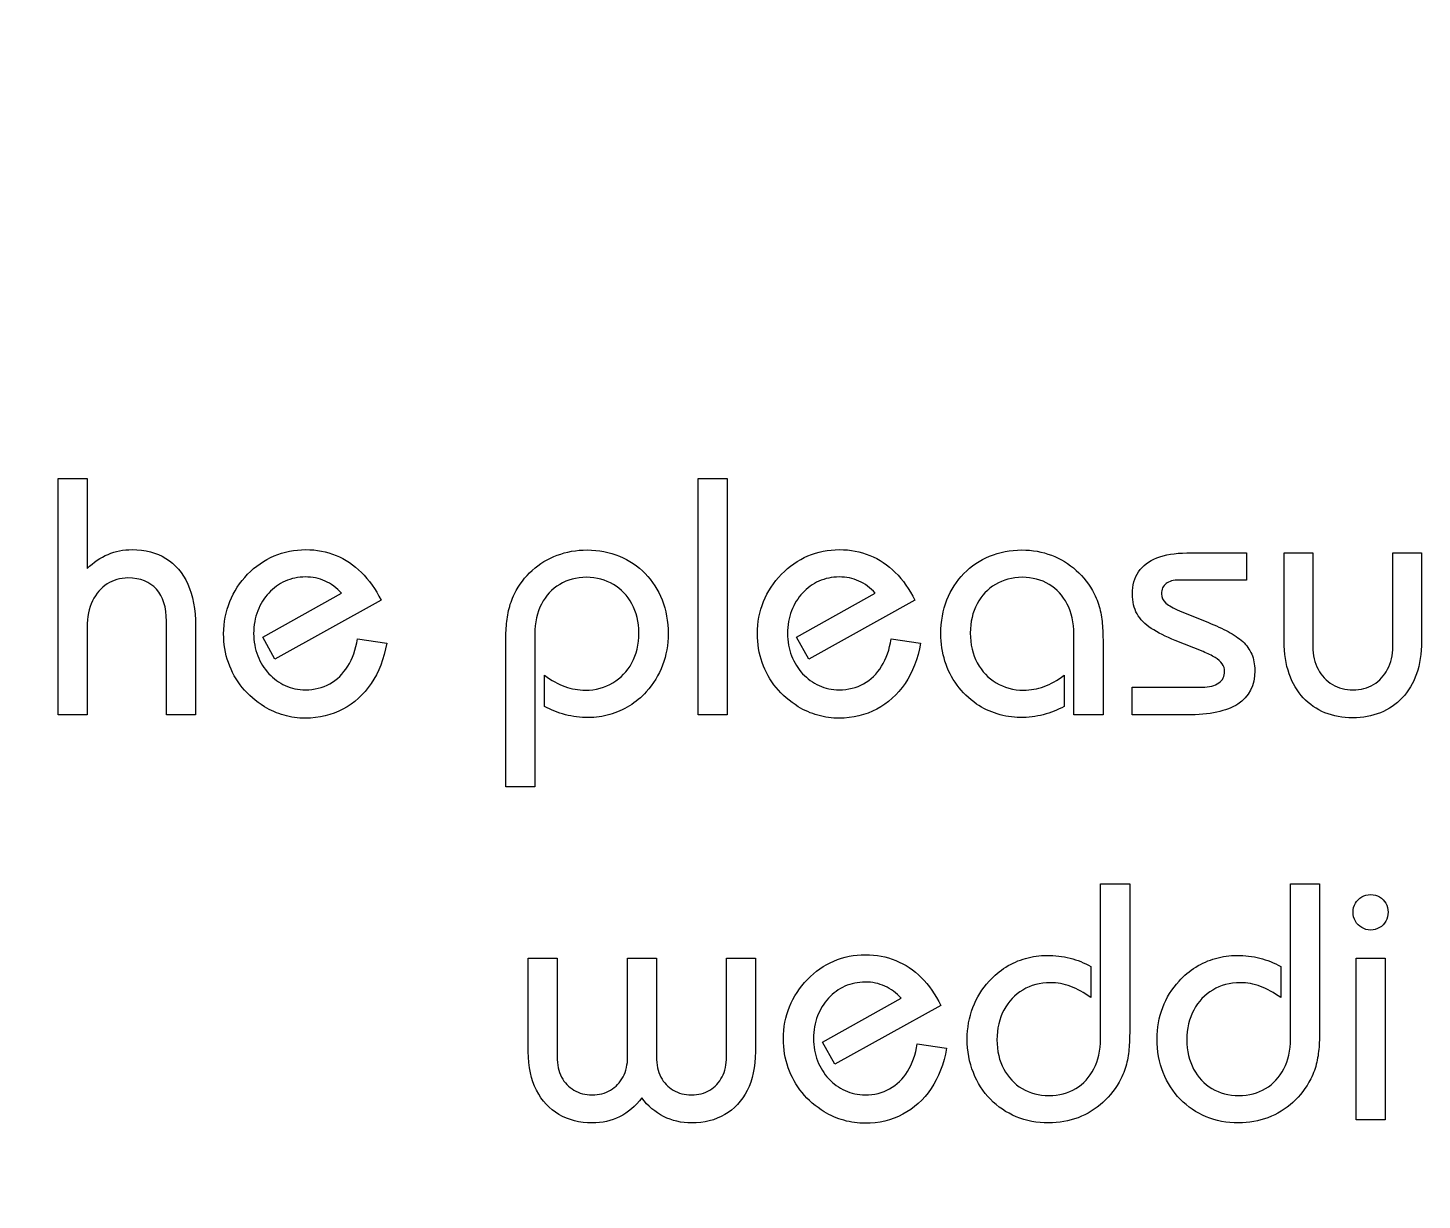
# Model space of a CAD drawing. Header units: millimetres. Extents: x -96 to 58, y -5 to 152.
# Drawn here: x -42.9 to -23.97, y 66.74 to 82.65 of the extents above; entities that cross this region are included whole.
import ezdxf

# ---------------------------------------------------------------- set-up
doc = ezdxf.new("R2010")
doc.units = ezdxf.units.MM
doc.header["$MEASUREMENT"] = 0
doc.layers.add('Capa 1', color=7, linetype='Continuous')

msp = doc.modelspace()

# ---------------------------------------------------------------- linework, layer by layer
at = {"layer": 'Capa 1', "color": 250, "lineweight": 9}
msp.add_open_spline([(-95.1806, 149.5), (-95.1806, 149.5), (57.2195, 149.5), (57.2195, 149.5), (57.2195, 149.5), (57.2195, 149.5), (57.2195, -2.9001), (57.2195, -2.9001), (57.2195, -2.9001), (57.2195, -2.9001), (-95.1806, -2.9001), (-95.1806, -2.9001), (-95.1806, -2.9001), (-95.1806, -2.9001), (-95.1806, 149.5), (-95.1806, 149.5)], degree=3, knots=[0, 0, 0, 0, 0.2, 0.2, 0.2, 0.2, 0.4, 0.4, 0.4, 0.4, 0.6, 0.6, 0.6, 0.6, 1, 1, 1, 1], dxfattribs=at)
at = {"layer": 'Capa 1', "color": 7}
msp.add_open_spline([(-18.9806, 128.6859), (11.6082, 128.6859), (36.4054, 103.8887), (36.4054, 73.2999), (36.4054, 73.2999), (36.4054, 42.7112), (11.6082, 17.9139), (-18.9806, 17.9139), (-18.9806, 17.9139), (-49.5694, 17.9139), (-74.3666, 42.7111), (-74.3666, 73.2999), (-74.3666, 73.2999), (-74.3666, 103.8888), (-49.5694, 128.6859), (-18.9806, 128.6859)], degree=3, knots=[0, 0, 0, 0, 0.2, 0.2, 0.2, 0.2, 0.4, 0.4, 0.4, 0.4, 0.6, 0.6, 0.6, 0.6, 1, 1, 1, 1], dxfattribs=at)
at = {"layer": 'Capa 1', "color": 250}
for points, knots in [([(-42.4912, 73.3306), (-42.4912, 73.3306), (-42.0968, 73.3306), (-42.0968, 73.3306), (-42.0968, 73.3306), (-42.0968, 73.3306), (-42.0968, 74.5184), (-42.0968, 74.5184), (-42.0968, 74.5184), (-42.0961, 74.6583), (-42.0716, 74.7775), (-42.0234, 74.8776), (-42.0234, 74.8776), (-41.9753, 74.977), (-41.9095, 75.0542), (-41.8262, 75.1069), (-41.8262, 75.1069), (-41.7429, 75.1606), (-41.6481, 75.1872), (-41.5419, 75.188), (-41.5419, 75.188), (-41.3737, 75.1874), (-41.2446, 75.136), (-41.1551, 75.0359), (-41.1551, 75.0359), (-41.0649, 74.9352), (-41.0198, 74.7897), (-41.0191, 74.6009), (-41.0191, 74.6009), (-41.0191, 74.6009), (-41.0191, 73.3306), (-41.0191, 73.3306), (-41.0191, 73.3306), (-41.0191, 73.3306), (-40.6247, 73.3306), (-40.6247, 73.3306), (-40.6247, 73.3306), (-40.6247, 73.3306), (-40.6247, 74.5369), (-40.6247, 74.5369), (-40.6247, 74.5369), (-40.6254, 74.7615), (-40.6606, 74.951), (-40.7302, 75.1054), (-40.7302, 75.1054), (-40.7997, 75.2592), (-40.8983, 75.3752), (-41.0267, 75.454), (-41.0267, 75.454), (-41.1551, 75.5336), (-41.3088, 75.5732), (-41.4869, 75.5732), (-41.4869, 75.5732), (-41.603, 75.5733), (-41.7116, 75.5518), (-41.8125, 75.5082), (-41.8125, 75.5082), (-41.9134, 75.4656), (-42.0082, 75.4012), (-42.0968, 75.3164), (-42.0968, 75.3164), (-42.0968, 75.3164), (-42.0968, 76.5364), (-42.0968, 76.5364), (-42.0968, 76.5364), (-42.0968, 76.5364), (-42.4912, 76.5364), (-42.4912, 76.5364), (-42.4912, 76.5364), (-42.4912, 76.5364), (-42.4912, 73.3306), (-42.4912, 73.3306)], [0, 0, 0, 0, 0.0526316, 0.0526316, 0.0526316, 0.0526316, 0.1052632, 0.1052632, 0.1052632, 0.1052632, 0.1578947, 0.1578947, 0.1578947, 0.1578947, 0.2105263, 0.2105263, 0.2105263, 0.2105263, 0.2631579, 0.2631579, 0.2631579, 0.2631579, 0.3157895, 0.3157895, 0.3157895, 0.3157895, 0.3684211, 0.3684211, 0.3684211, 0.3684211, 0.4210526, 0.4210526, 0.4210526, 0.4210526, 0.4736842, 0.4736842, 0.4736842, 0.4736842, 0.5263158, 0.5263158, 0.5263158, 0.5263158, 0.5789474, 0.5789474, 0.5789474, 0.5789474, 0.6315789, 0.6315789, 0.6315789, 0.6315789, 0.6842105, 0.6842105, 0.6842105, 0.6842105, 0.7368421, 0.7368421, 0.7368421, 0.7368421, 0.7894737, 0.7894737, 0.7894737, 0.7894737, 0.8421053, 0.8421053, 0.8421053, 0.8421053, 0.8947368, 0.8947368, 0.8947368, 0.8947368, 1, 1, 1, 1]), ([(-33.8005, 73.3306), (-33.8005, 73.3306), (-33.4061, 73.3306), (-33.4061, 73.3306), (-33.4061, 73.3306), (-33.4061, 73.3306), (-33.4061, 76.5364), (-33.4061, 76.5364), (-33.4061, 76.5364), (-33.4061, 76.5364), (-33.8005, 76.5364), (-33.8005, 76.5364), (-33.8005, 76.5364), (-33.8005, 76.5364), (-33.8005, 73.3306), (-33.8005, 73.3306)], [0, 0, 0, 0, 0.2, 0.2, 0.2, 0.2, 0.4, 0.4, 0.4, 0.4, 0.6, 0.6, 0.6, 0.6, 1, 1, 1, 1]), ([(-38.0289, 74.3029), (-38.0289, 74.3029), (-38.4279, 74.3627), (-38.4279, 74.3627), (-38.4279, 74.3627), (-38.4501, 74.2166), (-38.4937, 74.0927), (-38.5579, 73.9895), (-38.5579, 73.9895), (-38.6228, 73.8864), (-38.7039, 73.8076), (-38.8025, 73.7525), (-38.8025, 73.7525), (-38.9003, 73.6983), (-39.0111, 73.6707), (-39.1342, 73.67), (-39.1342, 73.67), (-39.2313, 73.6707), (-39.3222, 73.6898), (-39.4063, 73.7281), (-39.4063, 73.7281), (-39.4911, 73.7672), (-39.5653, 73.8205), (-39.6295, 73.8893), (-39.6295, 73.8893), (-39.6937, 73.959), (-39.7441, 74.0399), (-39.7801, 74.1324), (-39.7801, 74.1324), (-39.8167, 74.225), (-39.8351, 74.3265), (-39.8359, 74.4359), (-39.8359, 74.4359), (-39.8351, 74.5468), (-39.8167, 74.6483), (-39.7808, 74.7416), (-39.7808, 74.7416), (-39.7449, 74.8342), (-39.6952, 74.9151), (-39.631, 74.9839), (-39.631, 74.9839), (-39.5676, 75.0528), (-39.4927, 75.1062), (-39.4086, 75.1444), (-39.4086, 75.1444), (-39.3237, 75.182), (-39.232, 75.201), (-39.1342, 75.2017), (-39.1342, 75.2017), (-39.0379, 75.2019), (-38.9484, 75.1834), (-38.8667, 75.1467), (-38.8667, 75.1467), (-38.7841, 75.1102), (-38.71, 75.055), (-38.6435, 74.9816), (-38.6435, 74.9816), (-38.6435, 74.9816), (-39.712, 74.3855), (-39.712, 74.3855), (-39.712, 74.3855), (-39.712, 74.3855), (-39.5469, 74.0874), (-39.5469, 74.0874), (-39.5469, 74.0874), (-39.5469, 74.0874), (-38.1069, 74.8854), (-38.1069, 74.8854), (-38.1069, 74.8854), (-38.181, 75.0352), (-38.2689, 75.1612), (-38.3721, 75.2636), (-38.3721, 75.2636), (-38.4753, 75.3654), (-38.59, 75.4425), (-38.7176, 75.4945), (-38.7176, 75.4945), (-38.8453, 75.5473), (-38.9828, 75.5732), (-39.1296, 75.5732), (-39.1296, 75.5732), (-39.2817, 75.5725), (-39.4246, 75.5442), (-39.5584, 75.4868), (-39.5584, 75.4868), (-39.6922, 75.4297), (-39.8122, 75.347), (-39.9184, 75.2384), (-39.9184, 75.2384), (-40.0239, 75.1276), (-40.1049, 75.0038), (-40.1599, 74.8677), (-40.1599, 74.8677), (-40.2157, 74.731), (-40.2433, 74.5857), (-40.244, 74.4313), (-40.244, 74.4313), (-40.244, 74.293), (-40.2219, 74.1622), (-40.1783, 74.0392), (-40.1783, 74.0392), (-40.1355, 73.9154), (-40.072, 73.803), (-39.9903, 73.7013), (-39.9903, 73.7013), (-39.9077, 73.6005), (-39.8068, 73.5133), (-39.6891, 73.4407), (-39.6891, 73.4407), (-39.6058, 73.3903), (-39.5179, 73.3512), (-39.4239, 73.3252), (-39.4239, 73.3252), (-39.3299, 73.2986), (-39.2335, 73.2847), (-39.1342, 73.2847), (-39.1342, 73.2847), (-38.9462, 73.2855), (-38.7765, 73.326), (-38.6236, 73.407), (-38.6236, 73.407), (-38.4707, 73.4882), (-38.3431, 73.6042), (-38.2399, 73.7556), (-38.2399, 73.7556), (-38.1375, 73.9071), (-38.0671, 74.0896), (-38.0289, 74.3029)], [0, 0, 0, 0, 0.030303, 0.030303, 0.030303, 0.030303, 0.0606061, 0.0606061, 0.0606061, 0.0606061, 0.0909091, 0.0909091, 0.0909091, 0.0909091, 0.1212121, 0.1212121, 0.1212121, 0.1212121, 0.1515152, 0.1515152, 0.1515152, 0.1515152, 0.1818182, 0.1818182, 0.1818182, 0.1818182, 0.2121212, 0.2121212, 0.2121212, 0.2121212, 0.2424242, 0.2424242, 0.2424242, 0.2424242, 0.2727273, 0.2727273, 0.2727273, 0.2727273, 0.3030303, 0.3030303, 0.3030303, 0.3030303, 0.3333333, 0.3333333, 0.3333333, 0.3333333, 0.3636364, 0.3636364, 0.3636364, 0.3636364, 0.3939394, 0.3939394, 0.3939394, 0.3939394, 0.4242424, 0.4242424, 0.4242424, 0.4242424, 0.4545455, 0.4545455, 0.4545455, 0.4545455, 0.4848485, 0.4848485, 0.4848485, 0.4848485, 0.5151515, 0.5151515, 0.5151515, 0.5151515, 0.5454545, 0.5454545, 0.5454545, 0.5454545, 0.5757576, 0.5757576, 0.5757576, 0.5757576, 0.6060606, 0.6060606, 0.6060606, 0.6060606, 0.6363636, 0.6363636, 0.6363636, 0.6363636, 0.6666667, 0.6666667, 0.6666667, 0.6666667, 0.6969697, 0.6969697, 0.6969697, 0.6969697, 0.7272727, 0.7272727, 0.7272727, 0.7272727, 0.7575758, 0.7575758, 0.7575758, 0.7575758, 0.7878788, 0.7878788, 0.7878788, 0.7878788, 0.8181818, 0.8181818, 0.8181818, 0.8181818, 0.8484848, 0.8484848, 0.8484848, 0.8484848, 0.8787879, 0.8787879, 0.8787879, 0.8787879, 0.9090909, 0.9090909, 0.9090909, 0.9090909, 0.9393939, 0.9393939, 0.9393939, 0.9393939, 1, 1, 1, 1]), ([(-36.4146, 72.3539), (-36.4146, 72.3539), (-36.0202, 72.3539), (-36.0202, 72.3539), (-36.0202, 72.3539), (-36.0202, 72.3539), (-36.0202, 74.4268), (-36.0202, 74.4268), (-36.0202, 74.4268), (-36.0194, 74.5835), (-35.9889, 74.7194), (-35.9292, 74.8341), (-35.9292, 74.8341), (-35.8696, 74.9496), (-35.7871, 75.0382), (-35.6816, 75.1016), (-35.6816, 75.1016), (-35.5769, 75.1644), (-35.4553, 75.1964), (-35.3185, 75.1971), (-35.3185, 75.1971), (-35.1809, 75.1965), (-35.0594, 75.1643), (-34.9524, 75.1008), (-34.9524, 75.1008), (-34.8462, 75.0376), (-34.7621, 74.9495), (-34.7009, 74.8364), (-34.7009, 74.8364), (-34.6398, 74.7232), (-34.6084, 74.591), (-34.6077, 74.4404), (-34.6077, 74.4404), (-34.6084, 74.2869), (-34.6406, 74.1515), (-34.7025, 74.0353), (-34.7025, 74.0353), (-34.7651, 73.92), (-34.85, 73.829), (-34.9585, 73.7648), (-34.9585, 73.7648), (-35.0678, 73.6999), (-35.1916, 73.6661), (-35.3323, 73.6654), (-35.3323, 73.6654), (-35.4263, 73.6656), (-35.5196, 73.6814), (-35.6113, 73.7143), (-35.6113, 73.7143), (-35.7038, 73.7479), (-35.7955, 73.7984), (-35.8872, 73.8672), (-35.8872, 73.8672), (-35.8872, 73.8672), (-35.8872, 73.4455), (-35.8872, 73.4455), (-35.8872, 73.4455), (-35.7978, 73.3949), (-35.7038, 73.3574), (-35.6044, 73.3321), (-35.6044, 73.3321), (-35.5058, 73.307), (-35.4011, 73.2939), (-35.291, 73.2939), (-35.291, 73.2939), (-35.1924, 73.2941), (-35.0961, 73.3077), (-35.0021, 73.3344), (-35.0021, 73.3344), (-34.9081, 73.3614), (-34.8186, 73.4002), (-34.7346, 73.4521), (-34.7346, 73.4521), (-34.6505, 73.5042), (-34.5748, 73.5675), (-34.5068, 73.6425), (-34.5068, 73.6425), (-34.4097, 73.7487), (-34.3363, 73.8695), (-34.2851, 74.004), (-34.2851, 74.004), (-34.2347, 74.1386), (-34.2087, 74.2815), (-34.2087, 74.4313), (-34.2087, 74.4313), (-34.2095, 74.5988), (-34.237, 74.7508), (-34.292, 74.8899), (-34.292, 74.8899), (-34.3463, 75.0282), (-34.4227, 75.1482), (-34.5213, 75.2491), (-34.5213, 75.2491), (-34.6207, 75.3509), (-34.7369, 75.4287), (-34.8706, 75.4845), (-34.8706, 75.4845), (-35.0036, 75.5396), (-35.1504, 75.5679), (-35.3094, 75.5686), (-35.3094, 75.5686), (-35.4538, 75.568), (-35.5891, 75.5442), (-35.716, 75.4968), (-35.716, 75.4968), (-35.8421, 75.4495), (-35.9552, 75.3806), (-36.0538, 75.2919), (-36.0538, 75.2919), (-36.1532, 75.2034), (-36.2335, 75.097), (-36.2954, 74.9724), (-36.2954, 74.9724), (-36.3313, 74.8977), (-36.358, 74.8218), (-36.3749, 74.7454), (-36.3749, 74.7454), (-36.3924, 74.6683), (-36.4031, 74.5887), (-36.4077, 74.5077), (-36.4077, 74.5077), (-36.4131, 74.426), (-36.4154, 74.3411), (-36.4146, 74.2524), (-36.4146, 74.2524), (-36.4146, 74.2524), (-36.4146, 72.3539), (-36.4146, 72.3539)], [0, 0, 0, 0, 0.030303, 0.030303, 0.030303, 0.030303, 0.0606061, 0.0606061, 0.0606061, 0.0606061, 0.0909091, 0.0909091, 0.0909091, 0.0909091, 0.1212121, 0.1212121, 0.1212121, 0.1212121, 0.1515152, 0.1515152, 0.1515152, 0.1515152, 0.1818182, 0.1818182, 0.1818182, 0.1818182, 0.2121212, 0.2121212, 0.2121212, 0.2121212, 0.2424242, 0.2424242, 0.2424242, 0.2424242, 0.2727273, 0.2727273, 0.2727273, 0.2727273, 0.3030303, 0.3030303, 0.3030303, 0.3030303, 0.3333333, 0.3333333, 0.3333333, 0.3333333, 0.3636364, 0.3636364, 0.3636364, 0.3636364, 0.3939394, 0.3939394, 0.3939394, 0.3939394, 0.4242424, 0.4242424, 0.4242424, 0.4242424, 0.4545455, 0.4545455, 0.4545455, 0.4545455, 0.4848485, 0.4848485, 0.4848485, 0.4848485, 0.5151515, 0.5151515, 0.5151515, 0.5151515, 0.5454545, 0.5454545, 0.5454545, 0.5454545, 0.5757576, 0.5757576, 0.5757576, 0.5757576, 0.6060606, 0.6060606, 0.6060606, 0.6060606, 0.6363636, 0.6363636, 0.6363636, 0.6363636, 0.6666667, 0.6666667, 0.6666667, 0.6666667, 0.6969697, 0.6969697, 0.6969697, 0.6969697, 0.7272727, 0.7272727, 0.7272727, 0.7272727, 0.7575758, 0.7575758, 0.7575758, 0.7575758, 0.7878788, 0.7878788, 0.7878788, 0.7878788, 0.8181818, 0.8181818, 0.8181818, 0.8181818, 0.8484848, 0.8484848, 0.8484848, 0.8484848, 0.8787879, 0.8787879, 0.8787879, 0.8787879, 0.9090909, 0.9090909, 0.9090909, 0.9090909, 0.9393939, 0.9393939, 0.9393939, 0.9393939, 1, 1, 1, 1]), ([(-30.7828, 74.3029), (-30.7828, 74.3029), (-31.1818, 74.3627), (-31.1818, 74.3627), (-31.1818, 74.3627), (-31.204, 74.2166), (-31.2476, 74.0927), (-31.3118, 73.9895), (-31.3118, 73.9895), (-31.3767, 73.8864), (-31.4578, 73.8076), (-31.5564, 73.7525), (-31.5564, 73.7525), (-31.6542, 73.6983), (-31.765, 73.6707), (-31.8881, 73.67), (-31.8881, 73.67), (-31.9852, 73.6707), (-32.0761, 73.6898), (-32.1602, 73.7281), (-32.1602, 73.7281), (-32.245, 73.7672), (-32.3192, 73.8205), (-32.3834, 73.8893), (-32.3834, 73.8893), (-32.4476, 73.959), (-32.498, 74.0399), (-32.534, 74.1324), (-32.534, 74.1324), (-32.5706, 74.225), (-32.589, 74.3265), (-32.5898, 74.4359), (-32.5898, 74.4359), (-32.589, 74.5468), (-32.5706, 74.6483), (-32.5347, 74.7416), (-32.5347, 74.7416), (-32.4988, 74.8342), (-32.4491, 74.9151), (-32.3849, 74.9839), (-32.3849, 74.9839), (-32.3215, 75.0528), (-32.2466, 75.1062), (-32.1625, 75.1444), (-32.1625, 75.1444), (-32.0776, 75.182), (-31.9859, 75.201), (-31.8881, 75.2017), (-31.8881, 75.2017), (-31.7918, 75.2019), (-31.7023, 75.1834), (-31.6206, 75.1467), (-31.6206, 75.1467), (-31.538, 75.1102), (-31.4639, 75.055), (-31.3974, 74.9816), (-31.3974, 74.9816), (-31.3974, 74.9816), (-32.4659, 74.3855), (-32.4659, 74.3855), (-32.4659, 74.3855), (-32.4659, 74.3855), (-32.3008, 74.0874), (-32.3008, 74.0874), (-32.3008, 74.0874), (-32.3008, 74.0874), (-30.8608, 74.8854), (-30.8608, 74.8854), (-30.8608, 74.8854), (-30.9349, 75.0352), (-31.0228, 75.1612), (-31.126, 75.2636), (-31.126, 75.2636), (-31.2292, 75.3654), (-31.3439, 75.4425), (-31.4715, 75.4945), (-31.4715, 75.4945), (-31.5992, 75.5473), (-31.7367, 75.5732), (-31.8835, 75.5732), (-31.8835, 75.5732), (-32.0356, 75.5725), (-32.1785, 75.5442), (-32.3123, 75.4868), (-32.3123, 75.4868), (-32.4461, 75.4297), (-32.5661, 75.347), (-32.6723, 75.2384), (-32.6723, 75.2384), (-32.7778, 75.1276), (-32.8588, 75.0038), (-32.9138, 74.8677), (-32.9138, 74.8677), (-32.9695, 74.731), (-32.9972, 74.5857), (-32.9979, 74.4313), (-32.9979, 74.4313), (-32.9979, 74.293), (-32.9758, 74.1622), (-32.9322, 74.0392), (-32.9322, 74.0392), (-32.8894, 73.9154), (-32.8259, 73.803), (-32.7442, 73.7013), (-32.7442, 73.7013), (-32.6616, 73.6005), (-32.5607, 73.5133), (-32.443, 73.4407), (-32.443, 73.4407), (-32.3597, 73.3903), (-32.2718, 73.3512), (-32.1778, 73.3252), (-32.1778, 73.3252), (-32.0838, 73.2986), (-31.9874, 73.2847), (-31.8881, 73.2847), (-31.8881, 73.2847), (-31.7001, 73.2855), (-31.5304, 73.326), (-31.3775, 73.407), (-31.3775, 73.407), (-31.2246, 73.4882), (-31.097, 73.6042), (-30.9938, 73.7556), (-30.9938, 73.7556), (-30.8914, 73.9071), (-30.821, 74.0896), (-30.7828, 74.3029)], [0, 0, 0, 0, 0.030303, 0.030303, 0.030303, 0.030303, 0.0606061, 0.0606061, 0.0606061, 0.0606061, 0.0909091, 0.0909091, 0.0909091, 0.0909091, 0.1212121, 0.1212121, 0.1212121, 0.1212121, 0.1515152, 0.1515152, 0.1515152, 0.1515152, 0.1818182, 0.1818182, 0.1818182, 0.1818182, 0.2121212, 0.2121212, 0.2121212, 0.2121212, 0.2424242, 0.2424242, 0.2424242, 0.2424242, 0.2727273, 0.2727273, 0.2727273, 0.2727273, 0.3030303, 0.3030303, 0.3030303, 0.3030303, 0.3333333, 0.3333333, 0.3333333, 0.3333333, 0.3636364, 0.3636364, 0.3636364, 0.3636364, 0.3939394, 0.3939394, 0.3939394, 0.3939394, 0.4242424, 0.4242424, 0.4242424, 0.4242424, 0.4545455, 0.4545455, 0.4545455, 0.4545455, 0.4848485, 0.4848485, 0.4848485, 0.4848485, 0.5151515, 0.5151515, 0.5151515, 0.5151515, 0.5454545, 0.5454545, 0.5454545, 0.5454545, 0.5757576, 0.5757576, 0.5757576, 0.5757576, 0.6060606, 0.6060606, 0.6060606, 0.6060606, 0.6363636, 0.6363636, 0.6363636, 0.6363636, 0.6666667, 0.6666667, 0.6666667, 0.6666667, 0.6969697, 0.6969697, 0.6969697, 0.6969697, 0.7272727, 0.7272727, 0.7272727, 0.7272727, 0.7575758, 0.7575758, 0.7575758, 0.7575758, 0.7878788, 0.7878788, 0.7878788, 0.7878788, 0.8181818, 0.8181818, 0.8181818, 0.8181818, 0.8484848, 0.8484848, 0.8484848, 0.8484848, 0.8787879, 0.8787879, 0.8787879, 0.8787879, 0.9090909, 0.9090909, 0.9090909, 0.9090909, 0.9393939, 0.9393939, 0.9393939, 0.9393939, 1, 1, 1, 1]), ([(-28.7007, 73.3306), (-28.7007, 73.3306), (-28.3063, 73.3306), (-28.3063, 73.3306), (-28.3063, 73.3306), (-28.3063, 73.3306), (-28.3063, 74.2525), (-28.3063, 74.2525), (-28.3063, 74.2525), (-28.3055, 74.3412), (-28.3071, 74.4259), (-28.3117, 74.5077), (-28.3117, 74.5077), (-28.3162, 74.5889), (-28.3269, 74.6682), (-28.3438, 74.7454), (-28.3438, 74.7454), (-28.3606, 74.8219), (-28.3881, 74.8975), (-28.4255, 74.9724), (-28.4255, 74.9724), (-28.489, 75.0971), (-28.57, 75.2033), (-28.6694, 75.2919), (-28.6694, 75.2919), (-28.7687, 75.3807), (-28.8811, 75.4494), (-29.0064, 75.4968), (-29.0064, 75.4968), (-29.1318, 75.5444), (-29.2656, 75.5679), (-29.407, 75.5686), (-29.407, 75.5686), (-29.566, 75.568), (-29.7119, 75.5396), (-29.8457, 75.4845), (-29.8457, 75.4845), (-29.9795, 75.4289), (-30.0956, 75.3508), (-30.1942, 75.2491), (-30.1942, 75.2491), (-30.2936, 75.1483), (-30.37, 75.0282), (-30.4243, 74.8899), (-30.4243, 74.8899), (-30.4793, 74.7508), (-30.5069, 74.5987), (-30.5076, 74.4313), (-30.5076, 74.4313), (-30.5076, 74.3), (-30.4885, 74.1752), (-30.4518, 74.0575), (-30.4518, 74.0575), (-30.4151, 73.9406), (-30.3601, 73.8328), (-30.2883, 73.7349), (-30.2883, 73.7349), (-30.2156, 73.6372), (-30.127, 73.5507), (-30.0215, 73.4774), (-30.0215, 73.4774), (-29.9382, 73.4193), (-29.8449, 73.3749), (-29.7425, 73.3428), (-29.7425, 73.3428), (-29.6409, 73.3108), (-29.5361, 73.2947), (-29.4299, 73.2939), (-29.4299, 73.2939), (-29.3198, 73.2941), (-29.2151, 73.3069), (-29.1165, 73.3321), (-29.1165, 73.3321), (-29.0171, 73.3576), (-28.9231, 73.3948), (-28.8337, 73.4453), (-28.8337, 73.4453), (-28.8337, 73.4453), (-28.8337, 73.8674), (-28.8337, 73.8674), (-28.8337, 73.8674), (-28.9254, 73.7985), (-29.0164, 73.7479), (-29.1073, 73.7143), (-29.1073, 73.7143), (-29.1983, 73.6814), (-29.29, 73.6654), (-29.384, 73.6654), (-29.384, 73.6654), (-29.5247, 73.6662), (-29.6485, 73.6998), (-29.757, 73.7648), (-29.757, 73.7648), (-29.8656, 73.8291), (-29.9512, 73.9199), (-30.0139, 74.0353), (-30.0139, 74.0353), (-30.0758, 74.1515), (-30.1071, 74.2868), (-30.1086, 74.4404), (-30.1086, 74.4404), (-30.1079, 74.5911), (-30.0765, 74.7232), (-30.0162, 74.8364), (-30.0162, 74.8364), (-29.9558, 74.9496), (-29.8725, 75.0374), (-29.767, 75.1008), (-29.767, 75.1008), (-29.6607, 75.1644), (-29.5392, 75.1964), (-29.4024, 75.1971), (-29.4024, 75.1971), (-29.2648, 75.1965), (-29.144, 75.1643), (-29.0393, 75.1016), (-29.0393, 75.1016), (-28.9338, 75.0383), (-28.8513, 74.9495), (-28.7917, 74.8341), (-28.7917, 74.8341), (-28.732, 74.7195), (-28.7015, 74.5834), (-28.7007, 74.4267), (-28.7007, 74.4267), (-28.7007, 74.4267), (-28.7007, 73.3306), (-28.7007, 73.3306)], [0, 0, 0, 0, 0.030303, 0.030303, 0.030303, 0.030303, 0.0606061, 0.0606061, 0.0606061, 0.0606061, 0.0909091, 0.0909091, 0.0909091, 0.0909091, 0.1212121, 0.1212121, 0.1212121, 0.1212121, 0.1515152, 0.1515152, 0.1515152, 0.1515152, 0.1818182, 0.1818182, 0.1818182, 0.1818182, 0.2121212, 0.2121212, 0.2121212, 0.2121212, 0.2424242, 0.2424242, 0.2424242, 0.2424242, 0.2727273, 0.2727273, 0.2727273, 0.2727273, 0.3030303, 0.3030303, 0.3030303, 0.3030303, 0.3333333, 0.3333333, 0.3333333, 0.3333333, 0.3636364, 0.3636364, 0.3636364, 0.3636364, 0.3939394, 0.3939394, 0.3939394, 0.3939394, 0.4242424, 0.4242424, 0.4242424, 0.4242424, 0.4545455, 0.4545455, 0.4545455, 0.4545455, 0.4848485, 0.4848485, 0.4848485, 0.4848485, 0.5151515, 0.5151515, 0.5151515, 0.5151515, 0.5454545, 0.5454545, 0.5454545, 0.5454545, 0.5757576, 0.5757576, 0.5757576, 0.5757576, 0.6060606, 0.6060606, 0.6060606, 0.6060606, 0.6363636, 0.6363636, 0.6363636, 0.6363636, 0.6666667, 0.6666667, 0.6666667, 0.6666667, 0.6969697, 0.6969697, 0.6969697, 0.6969697, 0.7272727, 0.7272727, 0.7272727, 0.7272727, 0.7575758, 0.7575758, 0.7575758, 0.7575758, 0.7878788, 0.7878788, 0.7878788, 0.7878788, 0.8181818, 0.8181818, 0.8181818, 0.8181818, 0.8484848, 0.8484848, 0.8484848, 0.8484848, 0.8787879, 0.8787879, 0.8787879, 0.8787879, 0.9090909, 0.9090909, 0.9090909, 0.9090909, 0.9393939, 0.9393939, 0.9393939, 0.9393939, 1, 1, 1, 1]), ([(-27.9119, 73.7068), (-27.9119, 73.7068), (-27.9119, 73.3306), (-27.9119, 73.3306), (-27.9119, 73.3306), (-27.9119, 73.3306), (-27.1689, 73.3306), (-27.1689, 73.3306), (-27.1689, 73.3306), (-26.8594, 73.3298), (-26.6285, 73.3788), (-26.4757, 73.4766), (-26.4757, 73.4766), (-26.3228, 73.5745), (-26.2471, 73.7258), (-26.2471, 73.9314), (-26.2471, 73.9314), (-26.2471, 74.017), (-26.2609, 74.0911), (-26.2884, 74.1553), (-26.2884, 74.1553), (-26.3159, 74.219), (-26.3564, 74.2753), (-26.4099, 74.3243), (-26.4099, 74.3243), (-26.4634, 74.3734), (-26.5292, 74.4183), (-26.6071, 74.4595), (-26.6071, 74.4595), (-26.6851, 74.501), (-26.7745, 74.5421), (-26.8754, 74.5826), (-26.8754, 74.5826), (-26.8754, 74.5826), (-27.2698, 74.7433), (-27.2698, 74.7433), (-27.2698, 74.7433), (-27.3524, 74.7768), (-27.4135, 74.8119), (-27.4533, 74.8478), (-27.4533, 74.8478), (-27.493, 74.884), (-27.5129, 74.925), (-27.5129, 74.9724), (-27.5129, 74.9724), (-27.5121, 75.033), (-27.4915, 75.0787), (-27.4502, 75.1115), (-27.4502, 75.1115), (-27.4089, 75.1437), (-27.3509, 75.1605), (-27.2744, 75.1605), (-27.2744, 75.1605), (-27.2744, 75.1605), (-26.3572, 75.1606), (-26.3572, 75.1606), (-26.3572, 75.1606), (-26.3572, 75.1606), (-26.3572, 75.5273), (-26.3572, 75.5273), (-26.3572, 75.5273), (-26.3572, 75.5273), (-27.1689, 75.5273), (-27.1689, 75.5273), (-27.1689, 75.5273), (-27.331, 75.5273), (-27.467, 75.5052), (-27.5763, 75.4608), (-27.5763, 75.4608), (-27.6856, 75.4174), (-27.7682, 75.3538), (-27.824, 75.2713), (-27.824, 75.2713), (-27.879, 75.1888), (-27.9073, 75.0894), (-27.9073, 74.9724), (-27.9073, 74.9724), (-27.9073, 74.8669), (-27.8859, 74.776), (-27.8439, 74.7011), (-27.8439, 74.7011), (-27.8018, 74.627), (-27.7376, 74.5604), (-27.6512, 74.5039), (-27.6512, 74.5039), (-27.5649, 74.4466), (-27.4563, 74.3923), (-27.3249, 74.3395), (-27.3249, 74.3395), (-27.3249, 74.3395), (-26.9488, 74.1882), (-26.9488, 74.1882), (-26.9488, 74.1882), (-26.8831, 74.1615), (-26.8288, 74.1347), (-26.7852, 74.1087), (-26.7852, 74.1087), (-26.7417, 74.0829), (-26.7088, 74.0552), (-26.6874, 74.0246), (-26.6874, 74.0246), (-26.666, 73.9942), (-26.6553, 73.9581), (-26.6553, 73.9176), (-26.6553, 73.9176), (-26.6561, 73.8529), (-26.682, 73.8014), (-26.7348, 73.764), (-26.7348, 73.764), (-26.7875, 73.7265), (-26.8632, 73.7074), (-26.9626, 73.7067), (-26.9626, 73.7067), (-26.9626, 73.7067), (-27.9119, 73.7068), (-27.9119, 73.7068)], [0, 0, 0, 0, 0.0333333, 0.0333333, 0.0333333, 0.0333333, 0.0666667, 0.0666667, 0.0666667, 0.0666667, 0.1, 0.1, 0.1, 0.1, 0.1333333, 0.1333333, 0.1333333, 0.1333333, 0.1666667, 0.1666667, 0.1666667, 0.1666667, 0.2, 0.2, 0.2, 0.2, 0.2333333, 0.2333333, 0.2333333, 0.2333333, 0.2666667, 0.2666667, 0.2666667, 0.2666667, 0.3, 0.3, 0.3, 0.3, 0.3333333, 0.3333333, 0.3333333, 0.3333333, 0.3666667, 0.3666667, 0.3666667, 0.3666667, 0.4, 0.4, 0.4, 0.4, 0.4333333, 0.4333333, 0.4333333, 0.4333333, 0.4666667, 0.4666667, 0.4666667, 0.4666667, 0.5, 0.5, 0.5, 0.5, 0.5333333, 0.5333333, 0.5333333, 0.5333333, 0.5666667, 0.5666667, 0.5666667, 0.5666667, 0.6, 0.6, 0.6, 0.6, 0.6333333, 0.6333333, 0.6333333, 0.6333333, 0.6666667, 0.6666667, 0.6666667, 0.6666667, 0.7, 0.7, 0.7, 0.7, 0.7333333, 0.7333333, 0.7333333, 0.7333333, 0.7666667, 0.7666667, 0.7666667, 0.7666667, 0.8, 0.8, 0.8, 0.8, 0.8333333, 0.8333333, 0.8333333, 0.8333333, 0.8666667, 0.8666667, 0.8666667, 0.8666667, 0.9, 0.9, 0.9, 0.9, 0.9333333, 0.9333333, 0.9333333, 0.9333333, 1, 1, 1, 1]), ([(-23.9816, 75.5273), (-23.9816, 75.5273), (-24.3714, 75.5273), (-24.3714, 75.5273), (-24.3714, 75.5273), (-24.3714, 75.5273), (-24.3714, 74.2571), (-24.3714, 74.2571), (-24.3714, 74.2571), (-24.3722, 74.1386), (-24.3959, 74.0353), (-24.4425, 73.9482), (-24.4425, 73.9482), (-24.4891, 73.8604), (-24.5525, 73.7923), (-24.6336, 73.7433), (-24.6336, 73.7433), (-24.7146, 73.6953), (-24.8078, 73.6707), (-24.9126, 73.67), (-24.9126, 73.67), (-25.0173, 73.6707), (-25.1105, 73.6952), (-25.1923, 73.7433), (-25.1923, 73.7433), (-25.2741, 73.7924), (-25.3391, 73.8603), (-25.3865, 73.9482), (-25.3865, 73.9482), (-25.4331, 74.0354), (-25.4575, 74.1385), (-25.4583, 74.257), (-25.4583, 74.257), (-25.4583, 74.257), (-25.4583, 75.5273), (-25.4583, 75.5273), (-25.4583, 75.5273), (-25.4583, 75.5273), (-25.8481, 75.5273), (-25.8481, 75.5273), (-25.8481, 75.5273), (-25.8481, 75.5273), (-25.8481, 74.3305), (-25.8481, 74.3305), (-25.8481, 74.3305), (-25.8474, 74.1638), (-25.8244, 74.0162), (-25.7793, 73.887), (-25.7793, 73.887), (-25.7342, 73.758), (-25.67, 73.6493), (-25.5875, 73.5607), (-25.5875, 73.5607), (-25.5042, 73.4721), (-25.4063, 73.4047), (-25.2932, 73.3589), (-25.2932, 73.3589), (-25.1793, 73.3131), (-25.054, 73.2893), (-24.9171, 73.2893), (-24.9171, 73.2893), (-24.7803, 73.2893), (-24.6542, 73.313), (-24.5403, 73.3589), (-24.5403, 73.3589), (-24.4264, 73.4048), (-24.3278, 73.472), (-24.2445, 73.5607), (-24.2445, 73.5607), (-24.1612, 73.6495), (-24.097, 73.7579), (-24.0511, 73.887), (-24.0511, 73.887), (-24.0053, 74.0162), (-23.9823, 74.1637), (-23.9816, 74.3304), (-23.9816, 74.3304), (-23.9816, 74.3304), (-23.9816, 75.5273), (-23.9816, 75.5273)], [0, 0, 0, 0, 0.047619, 0.047619, 0.047619, 0.047619, 0.0952381, 0.0952381, 0.0952381, 0.0952381, 0.1428571, 0.1428571, 0.1428571, 0.1428571, 0.1904762, 0.1904762, 0.1904762, 0.1904762, 0.2380952, 0.2380952, 0.2380952, 0.2380952, 0.2857143, 0.2857143, 0.2857143, 0.2857143, 0.3333333, 0.3333333, 0.3333333, 0.3333333, 0.3809524, 0.3809524, 0.3809524, 0.3809524, 0.4285714, 0.4285714, 0.4285714, 0.4285714, 0.4761905, 0.4761905, 0.4761905, 0.4761905, 0.5238095, 0.5238095, 0.5238095, 0.5238095, 0.5714286, 0.5714286, 0.5714286, 0.5714286, 0.6190476, 0.6190476, 0.6190476, 0.6190476, 0.6666667, 0.6666667, 0.6666667, 0.6666667, 0.7142857, 0.7142857, 0.7142857, 0.7142857, 0.7619048, 0.7619048, 0.7619048, 0.7619048, 0.8095238, 0.8095238, 0.8095238, 0.8095238, 0.8571429, 0.8571429, 0.8571429, 0.8571429, 0.9047619, 0.9047619, 0.9047619, 0.9047619, 1, 1, 1, 1]), ([(-27.9441, 71.0376), (-27.9441, 71.0376), (-28.3385, 71.0376), (-28.3385, 71.0376), (-28.3385, 71.0376), (-28.3385, 71.0376), (-28.3385, 68.9326), (-28.3385, 68.9326), (-28.3385, 68.9326), (-28.3393, 68.7761), (-28.3699, 68.6398), (-28.4295, 68.5252), (-28.4295, 68.5252), (-28.4891, 68.4097), (-28.5717, 68.3211), (-28.6771, 68.2576), (-28.6771, 68.2576), (-28.7819, 68.195), (-28.9026, 68.1629), (-29.0402, 68.1621), (-29.0402, 68.1621), (-29.177, 68.1631), (-29.2986, 68.195), (-29.4048, 68.2584), (-29.4048, 68.2584), (-29.5103, 68.3218), (-29.5936, 68.4097), (-29.654, 68.5229), (-29.654, 68.5229), (-29.7144, 68.6362), (-29.7457, 68.7682), (-29.7465, 68.9188), (-29.7465, 68.9188), (-29.7449, 69.0725), (-29.7136, 69.2077), (-29.6517, 69.3239), (-29.6517, 69.3239), (-29.589, 69.4394), (-29.5034, 69.5303), (-29.3949, 69.5953), (-29.3949, 69.5953), (-29.2862, 69.6603), (-29.1625, 69.6931), (-29.0219, 69.6939), (-29.0219, 69.6939), (-28.9278, 69.694), (-28.8361, 69.6778), (-28.7452, 69.6449), (-28.7452, 69.6449), (-28.6542, 69.6115), (-28.5633, 69.5609), (-28.4715, 69.4921), (-28.4715, 69.4921), (-28.4715, 69.4921), (-28.4715, 69.9141), (-28.4715, 69.9141), (-28.4715, 69.9141), (-28.561, 69.9645), (-28.655, 70.0027), (-28.7543, 70.0279), (-28.7543, 70.0279), (-28.8529, 70.0532), (-28.9577, 70.0653), (-29.0677, 70.0653), (-29.0677, 70.0653), (-29.1663, 70.0655), (-29.2626, 70.0516), (-29.3566, 70.0248), (-29.3566, 70.0248), (-29.4507, 69.9982), (-29.5401, 69.9591), (-29.6242, 69.9071), (-29.6242, 69.9071), (-29.7083, 69.8552), (-29.7839, 69.7917), (-29.8519, 69.7168), (-29.8519, 69.7168), (-29.9483, 69.6107), (-30.0224, 69.4905), (-30.0728, 69.3575), (-30.0728, 69.3575), (-30.1241, 69.2239), (-30.1493, 69.0824), (-30.15, 68.9326), (-30.15, 68.9326), (-30.1493, 68.7659), (-30.121, 68.6123), (-30.066, 68.474), (-30.066, 68.474), (-30.0117, 68.3349), (-29.9345, 68.2141), (-29.8344, 68.1124), (-29.8344, 68.1124), (-29.735, 68.0101), (-29.6188, 67.9313), (-29.4843, 67.8755), (-29.4843, 67.8755), (-29.3505, 67.8198), (-29.2038, 67.7914), (-29.0448, 67.7906), (-29.0448, 67.7906), (-28.9034, 67.7914), (-28.7696, 67.8151), (-28.6443, 67.8625), (-28.6443, 67.8625), (-28.5189, 67.9107), (-28.4066, 67.9794), (-28.3072, 68.0688), (-28.3072, 68.0688), (-28.2086, 68.1583), (-28.1268, 68.2653), (-28.0634, 68.3914), (-28.0634, 68.3914), (-28.0259, 68.4649), (-27.9984, 68.5397), (-27.9816, 68.6154), (-27.9816, 68.6154), (-27.9648, 68.6919), (-27.9541, 68.7705), (-27.9495, 68.8523), (-27.9495, 68.8523), (-27.9449, 68.9334), (-27.9434, 69.0182), (-27.9441, 69.1068), (-27.9441, 69.1068), (-27.9441, 69.1068), (-27.9441, 71.0376), (-27.9441, 71.0376)], [0, 0, 0, 0, 0.030303, 0.030303, 0.030303, 0.030303, 0.0606061, 0.0606061, 0.0606061, 0.0606061, 0.0909091, 0.0909091, 0.0909091, 0.0909091, 0.1212121, 0.1212121, 0.1212121, 0.1212121, 0.1515152, 0.1515152, 0.1515152, 0.1515152, 0.1818182, 0.1818182, 0.1818182, 0.1818182, 0.2121212, 0.2121212, 0.2121212, 0.2121212, 0.2424242, 0.2424242, 0.2424242, 0.2424242, 0.2727273, 0.2727273, 0.2727273, 0.2727273, 0.3030303, 0.3030303, 0.3030303, 0.3030303, 0.3333333, 0.3333333, 0.3333333, 0.3333333, 0.3636364, 0.3636364, 0.3636364, 0.3636364, 0.3939394, 0.3939394, 0.3939394, 0.3939394, 0.4242424, 0.4242424, 0.4242424, 0.4242424, 0.4545455, 0.4545455, 0.4545455, 0.4545455, 0.4848485, 0.4848485, 0.4848485, 0.4848485, 0.5151515, 0.5151515, 0.5151515, 0.5151515, 0.5454545, 0.5454545, 0.5454545, 0.5454545, 0.5757576, 0.5757576, 0.5757576, 0.5757576, 0.6060606, 0.6060606, 0.6060606, 0.6060606, 0.6363636, 0.6363636, 0.6363636, 0.6363636, 0.6666667, 0.6666667, 0.6666667, 0.6666667, 0.6969697, 0.6969697, 0.6969697, 0.6969697, 0.7272727, 0.7272727, 0.7272727, 0.7272727, 0.7575758, 0.7575758, 0.7575758, 0.7575758, 0.7878788, 0.7878788, 0.7878788, 0.7878788, 0.8181818, 0.8181818, 0.8181818, 0.8181818, 0.8484848, 0.8484848, 0.8484848, 0.8484848, 0.8787879, 0.8787879, 0.8787879, 0.8787879, 0.9090909, 0.9090909, 0.9090909, 0.9090909, 0.9393939, 0.9393939, 0.9393939, 0.9393939, 1, 1, 1, 1]), ([(-25.3667, 71.0376), (-25.3667, 71.0376), (-25.7611, 71.0376), (-25.7611, 71.0376), (-25.7611, 71.0376), (-25.7611, 71.0376), (-25.7611, 68.9326), (-25.7611, 68.9326), (-25.7611, 68.9326), (-25.7619, 68.7761), (-25.7925, 68.6398), (-25.8521, 68.5252), (-25.8521, 68.5252), (-25.9117, 68.4097), (-25.9943, 68.3211), (-26.0997, 68.2576), (-26.0997, 68.2576), (-26.2045, 68.195), (-26.3252, 68.1629), (-26.4628, 68.1621), (-26.4628, 68.1621), (-26.5996, 68.1631), (-26.7212, 68.195), (-26.8274, 68.2584), (-26.8274, 68.2584), (-26.9329, 68.3218), (-27.0162, 68.4097), (-27.0766, 68.5229), (-27.0766, 68.5229), (-27.137, 68.6362), (-27.1683, 68.7682), (-27.1691, 68.9188), (-27.1691, 68.9188), (-27.1675, 69.0725), (-27.1362, 69.2077), (-27.0743, 69.3239), (-27.0743, 69.3239), (-27.0116, 69.4394), (-26.926, 69.5303), (-26.8175, 69.5953), (-26.8175, 69.5953), (-26.7089, 69.6603), (-26.5851, 69.6931), (-26.4445, 69.6939), (-26.4445, 69.6939), (-26.3504, 69.694), (-26.2587, 69.6778), (-26.1678, 69.6449), (-26.1678, 69.6449), (-26.0768, 69.6115), (-25.9859, 69.5609), (-25.8941, 69.4921), (-25.8941, 69.4921), (-25.8941, 69.4921), (-25.8941, 69.9141), (-25.8941, 69.9141), (-25.8941, 69.9141), (-25.9836, 69.9645), (-26.0776, 70.0027), (-26.1769, 70.0279), (-26.1769, 70.0279), (-26.2755, 70.0532), (-26.3803, 70.0653), (-26.4903, 70.0653), (-26.4903, 70.0653), (-26.5889, 70.0655), (-26.6852, 70.0516), (-26.7792, 70.0248), (-26.7792, 70.0248), (-26.8733, 69.9982), (-26.9627, 69.9591), (-27.0468, 69.9071), (-27.0468, 69.9071), (-27.1309, 69.8552), (-27.2065, 69.7917), (-27.2745, 69.7168), (-27.2745, 69.7168), (-27.3709, 69.6107), (-27.445, 69.4905), (-27.4954, 69.3575), (-27.4954, 69.3575), (-27.5467, 69.2239), (-27.5719, 69.0824), (-27.5726, 68.9326), (-27.5726, 68.9326), (-27.5719, 68.7659), (-27.5436, 68.6123), (-27.4886, 68.474), (-27.4886, 68.474), (-27.4343, 68.3349), (-27.3571, 68.2141), (-27.257, 68.1124), (-27.257, 68.1124), (-27.1576, 68.0101), (-27.0414, 67.9313), (-26.9069, 67.8755), (-26.9069, 67.8755), (-26.7731, 67.8198), (-26.6264, 67.7914), (-26.4674, 67.7906), (-26.4674, 67.7906), (-26.326, 67.7914), (-26.1922, 67.8151), (-26.0669, 67.8625), (-26.0669, 67.8625), (-25.9415, 67.9107), (-25.8292, 67.9794), (-25.7298, 68.0688), (-25.7298, 68.0688), (-25.6312, 68.1583), (-25.5494, 68.2653), (-25.486, 68.3914), (-25.486, 68.3914), (-25.4485, 68.4649), (-25.421, 68.5397), (-25.4042, 68.6154), (-25.4042, 68.6154), (-25.3873, 68.6919), (-25.3767, 68.7705), (-25.3721, 68.8523), (-25.3721, 68.8523), (-25.3675, 68.9334), (-25.366, 69.0182), (-25.3667, 69.1068), (-25.3667, 69.1068), (-25.3667, 69.1068), (-25.3667, 71.0376), (-25.3667, 71.0376)], [0, 0, 0, 0, 0.030303, 0.030303, 0.030303, 0.030303, 0.0606061, 0.0606061, 0.0606061, 0.0606061, 0.0909091, 0.0909091, 0.0909091, 0.0909091, 0.1212121, 0.1212121, 0.1212121, 0.1212121, 0.1515152, 0.1515152, 0.1515152, 0.1515152, 0.1818182, 0.1818182, 0.1818182, 0.1818182, 0.2121212, 0.2121212, 0.2121212, 0.2121212, 0.2424242, 0.2424242, 0.2424242, 0.2424242, 0.2727273, 0.2727273, 0.2727273, 0.2727273, 0.3030303, 0.3030303, 0.3030303, 0.3030303, 0.3333333, 0.3333333, 0.3333333, 0.3333333, 0.3636364, 0.3636364, 0.3636364, 0.3636364, 0.3939394, 0.3939394, 0.3939394, 0.3939394, 0.4242424, 0.4242424, 0.4242424, 0.4242424, 0.4545455, 0.4545455, 0.4545455, 0.4545455, 0.4848485, 0.4848485, 0.4848485, 0.4848485, 0.5151515, 0.5151515, 0.5151515, 0.5151515, 0.5454545, 0.5454545, 0.5454545, 0.5454545, 0.5757576, 0.5757576, 0.5757576, 0.5757576, 0.6060606, 0.6060606, 0.6060606, 0.6060606, 0.6363636, 0.6363636, 0.6363636, 0.6363636, 0.6666667, 0.6666667, 0.6666667, 0.6666667, 0.6969697, 0.6969697, 0.6969697, 0.6969697, 0.7272727, 0.7272727, 0.7272727, 0.7272727, 0.7575758, 0.7575758, 0.7575758, 0.7575758, 0.7878788, 0.7878788, 0.7878788, 0.7878788, 0.8181818, 0.8181818, 0.8181818, 0.8181818, 0.8484848, 0.8484848, 0.8484848, 0.8484848, 0.8787879, 0.8787879, 0.8787879, 0.8787879, 0.9090909, 0.9090909, 0.9090909, 0.9090909, 0.9393939, 0.9393939, 0.9393939, 0.9393939, 1, 1, 1, 1]), ([(-24.9127, 70.6525), (-24.9119, 70.6074), (-24.9012, 70.5667), (-24.8806, 70.5301), (-24.8806, 70.5301), (-24.8592, 70.4941), (-24.8309, 70.4643), (-24.795, 70.4429), (-24.795, 70.4429), (-24.7591, 70.4209), (-24.7193, 70.4101), (-24.6742, 70.4093), (-24.6742, 70.4093), (-24.6291, 70.4102), (-24.5894, 70.4208), (-24.5535, 70.4422), (-24.5535, 70.4422), (-24.5175, 70.463), (-24.4892, 70.4918), (-24.4678, 70.5285), (-24.4678, 70.5285), (-24.4472, 70.5646), (-24.4365, 70.6065), (-24.4357, 70.6524), (-24.4357, 70.6524), (-24.4365, 70.6975), (-24.4464, 70.7372), (-24.4671, 70.7731), (-24.4671, 70.7731), (-24.4877, 70.809), (-24.5152, 70.8373), (-24.5512, 70.8587), (-24.5512, 70.8587), (-24.5871, 70.8795), (-24.6276, 70.8901), (-24.6742, 70.8908), (-24.6742, 70.8908), (-24.7193, 70.8902), (-24.7591, 70.8794), (-24.795, 70.8587), (-24.795, 70.8587), (-24.8309, 70.8374), (-24.8592, 70.809), (-24.8806, 70.7731), (-24.8806, 70.7731), (-24.9012, 70.7372), (-24.9119, 70.6974), (-24.9127, 70.6525)], [0, 0, 0, 0, 0.0769231, 0.0769231, 0.0769231, 0.0769231, 0.1538462, 0.1538462, 0.1538462, 0.1538462, 0.2307692, 0.2307692, 0.2307692, 0.2307692, 0.3076923, 0.3076923, 0.3076923, 0.3076923, 0.3846154, 0.3846154, 0.3846154, 0.3846154, 0.4615385, 0.4615385, 0.4615385, 0.4615385, 0.5384615, 0.5384615, 0.5384615, 0.5384615, 0.6153846, 0.6153846, 0.6153846, 0.6153846, 0.6923077, 0.6923077, 0.6923077, 0.6923077, 0.7692308, 0.7692308, 0.7692308, 0.7692308, 0.8461538, 0.8461538, 0.8461538, 0.8461538, 1, 1, 1, 1]), ([(-33.0256, 70.0288), (-33.0256, 70.0288), (-33.4154, 70.0288), (-33.4154, 70.0288), (-33.4154, 70.0288), (-33.4154, 70.0288), (-33.4154, 68.6895), (-33.4154, 68.6895), (-33.4154, 68.6895), (-33.4161, 68.585), (-33.4368, 68.4938), (-33.4765, 68.4166), (-33.4765, 68.4166), (-33.517, 68.3395), (-33.5728, 68.279), (-33.6439, 68.2362), (-33.6439, 68.2362), (-33.7158, 68.1934), (-33.7983, 68.172), (-33.8923, 68.1713), (-33.8923, 68.1713), (-33.9864, 68.172), (-34.0689, 68.1934), (-34.14, 68.2355), (-34.14, 68.2355), (-34.2118, 68.2776), (-34.2676, 68.3371), (-34.3081, 68.4143), (-34.3081, 68.4143), (-34.3479, 68.4915), (-34.3685, 68.5833), (-34.3693, 68.6895), (-34.3693, 68.6895), (-34.3693, 68.6895), (-34.3693, 70.0288), (-34.3693, 70.0288), (-34.3693, 70.0288), (-34.3693, 70.0288), (-34.7591, 70.0288), (-34.7591, 70.0288), (-34.7591, 70.0288), (-34.7591, 70.0288), (-34.7591, 68.6895), (-34.7591, 68.6895), (-34.7591, 68.6895), (-34.7599, 68.585), (-34.7805, 68.4938), (-34.8218, 68.4166), (-34.8218, 68.4166), (-34.8631, 68.3395), (-34.9196, 68.279), (-34.9915, 68.2362), (-34.9915, 68.2362), (-35.0633, 68.1934), (-35.1466, 68.172), (-35.2406, 68.1713), (-35.2406, 68.1713), (-35.3347, 68.172), (-35.4172, 68.1934), (-35.4883, 68.2355), (-35.4883, 68.2355), (-35.56, 68.2776), (-35.6159, 68.3371), (-35.6565, 68.4143), (-35.6565, 68.4143), (-35.6962, 68.4915), (-35.7168, 68.5833), (-35.7176, 68.6895), (-35.7176, 68.6895), (-35.7176, 68.6895), (-35.7176, 70.0288), (-35.7176, 70.0288), (-35.7176, 70.0288), (-35.7176, 70.0288), (-36.1074, 70.0288), (-36.1074, 70.0288), (-36.1074, 70.0288), (-36.1074, 70.0288), (-36.1074, 68.7584), (-36.1074, 68.7584), (-36.1074, 68.7584), (-36.1059, 68.5528), (-36.0692, 68.3784), (-35.9958, 68.2339), (-35.9958, 68.2339), (-35.9225, 68.0905), (-35.8216, 67.9809), (-35.6916, 67.9053), (-35.6916, 67.9053), (-35.5617, 67.8297), (-35.4119, 67.7914), (-35.2406, 67.7906), (-35.2406, 67.7906), (-35.1054, 67.7906), (-34.9808, 67.8189), (-34.8676, 67.8762), (-34.8676, 67.8762), (-34.7545, 67.9329), (-34.6536, 68.0176), (-34.5665, 68.13), (-34.5665, 68.13), (-34.4832, 68.0192), (-34.3846, 67.9359), (-34.2707, 67.8778), (-34.2707, 67.8778), (-34.1568, 67.8206), (-34.0307, 67.7914), (-33.8923, 67.7906), (-33.8923, 67.7906), (-33.7211, 67.7914), (-33.5713, 67.8288), (-33.4414, 67.9037), (-33.4414, 67.9037), (-33.3114, 67.9787), (-33.2105, 68.0887), (-33.1372, 68.2324), (-33.1372, 68.2324), (-33.0638, 68.3762), (-33.0271, 68.5512), (-33.0256, 68.7583), (-33.0256, 68.7583), (-33.0256, 68.7583), (-33.0256, 70.0288), (-33.0256, 70.0288)], [0, 0, 0, 0, 0.03125, 0.03125, 0.03125, 0.03125, 0.0625, 0.0625, 0.0625, 0.0625, 0.09375, 0.09375, 0.09375, 0.09375, 0.125, 0.125, 0.125, 0.125, 0.15625, 0.15625, 0.15625, 0.15625, 0.1875, 0.1875, 0.1875, 0.1875, 0.21875, 0.21875, 0.21875, 0.21875, 0.25, 0.25, 0.25, 0.25, 0.28125, 0.28125, 0.28125, 0.28125, 0.3125, 0.3125, 0.3125, 0.3125, 0.34375, 0.34375, 0.34375, 0.34375, 0.375, 0.375, 0.375, 0.375, 0.40625, 0.40625, 0.40625, 0.40625, 0.4375, 0.4375, 0.4375, 0.4375, 0.46875, 0.46875, 0.46875, 0.46875, 0.5, 0.5, 0.5, 0.5, 0.53125, 0.53125, 0.53125, 0.53125, 0.5625, 0.5625, 0.5625, 0.5625, 0.59375, 0.59375, 0.59375, 0.59375, 0.625, 0.625, 0.625, 0.625, 0.65625, 0.65625, 0.65625, 0.65625, 0.6875, 0.6875, 0.6875, 0.6875, 0.71875, 0.71875, 0.71875, 0.71875, 0.75, 0.75, 0.75, 0.75, 0.78125, 0.78125, 0.78125, 0.78125, 0.8125, 0.8125, 0.8125, 0.8125, 0.84375, 0.84375, 0.84375, 0.84375, 0.875, 0.875, 0.875, 0.875, 0.90625, 0.90625, 0.90625, 0.90625, 0.9375, 0.9375, 0.9375, 0.9375, 1, 1, 1, 1]), ([(-30.4298, 68.8042), (-30.4298, 68.8042), (-30.8288, 68.864), (-30.8288, 68.864), (-30.8288, 68.864), (-30.851, 68.7179), (-30.8946, 68.594), (-30.9588, 68.4908), (-30.9588, 68.4908), (-31.0237, 68.3877), (-31.1048, 68.3089), (-31.2034, 68.2538), (-31.2034, 68.2538), (-31.3012, 68.1996), (-31.412, 68.172), (-31.5351, 68.1713), (-31.5351, 68.1713), (-31.6322, 68.172), (-31.7231, 68.1911), (-31.8072, 68.2294), (-31.8072, 68.2294), (-31.892, 68.2685), (-31.9662, 68.3218), (-32.0304, 68.3906), (-32.0304, 68.3906), (-32.0946, 68.4603), (-32.145, 68.5412), (-32.181, 68.6337), (-32.181, 68.6337), (-32.2176, 68.7262), (-32.236, 68.8278), (-32.2368, 68.9372), (-32.2368, 68.9372), (-32.236, 69.0481), (-32.2176, 69.1496), (-32.1817, 69.2429), (-32.1817, 69.2429), (-32.1458, 69.3355), (-32.0961, 69.4164), (-32.0319, 69.4852), (-32.0319, 69.4852), (-31.9685, 69.5541), (-31.8936, 69.6075), (-31.8095, 69.6457), (-31.8095, 69.6457), (-31.7246, 69.6833), (-31.6329, 69.7023), (-31.5351, 69.703), (-31.5351, 69.703), (-31.4388, 69.7032), (-31.3493, 69.6847), (-31.2676, 69.648), (-31.2676, 69.648), (-31.185, 69.6115), (-31.1109, 69.5563), (-31.0444, 69.4829), (-31.0444, 69.4829), (-31.0444, 69.4829), (-32.1129, 68.8868), (-32.1129, 68.8868), (-32.1129, 68.8868), (-32.1129, 68.8868), (-31.9478, 68.5887), (-31.9478, 68.5887), (-31.9478, 68.5887), (-31.9478, 68.5887), (-30.5078, 69.3866), (-30.5078, 69.3866), (-30.5078, 69.3866), (-30.5818, 69.5365), (-30.6698, 69.6625), (-30.773, 69.7649), (-30.773, 69.7649), (-30.8762, 69.8667), (-30.9909, 69.9438), (-31.1185, 69.9958), (-31.1185, 69.9958), (-31.2462, 70.0486), (-31.3837, 70.0745), (-31.5305, 70.0745), (-31.5305, 70.0745), (-31.6826, 70.0738), (-31.8255, 70.0455), (-31.9593, 69.9881), (-31.9593, 69.9881), (-32.0931, 69.931), (-32.2131, 69.8483), (-32.3193, 69.7397), (-32.3193, 69.7397), (-32.4248, 69.6289), (-32.5058, 69.5051), (-32.5608, 69.369), (-32.5608, 69.369), (-32.6166, 69.2323), (-32.6442, 69.087), (-32.6449, 68.9326), (-32.6449, 68.9326), (-32.6449, 68.7943), (-32.6228, 68.6635), (-32.5792, 68.5405), (-32.5792, 68.5405), (-32.5364, 68.4167), (-32.4729, 68.3043), (-32.3912, 68.2026), (-32.3912, 68.2026), (-32.3086, 68.1018), (-32.2077, 68.0146), (-32.09, 67.942), (-32.09, 67.942), (-32.0067, 67.8916), (-31.9188, 67.8525), (-31.8248, 67.8265), (-31.8248, 67.8265), (-31.7308, 67.7999), (-31.6344, 67.786), (-31.5351, 67.786), (-31.5351, 67.786), (-31.3471, 67.7868), (-31.1774, 67.8273), (-31.0245, 67.9083), (-31.0245, 67.9083), (-30.8716, 67.9895), (-30.744, 68.1055), (-30.6408, 68.2569), (-30.6408, 68.2569), (-30.5384, 68.4084), (-30.468, 68.5909), (-30.4298, 68.8042)], [0, 0, 0, 0, 0.030303, 0.030303, 0.030303, 0.030303, 0.0606061, 0.0606061, 0.0606061, 0.0606061, 0.0909091, 0.0909091, 0.0909091, 0.0909091, 0.1212121, 0.1212121, 0.1212121, 0.1212121, 0.1515152, 0.1515152, 0.1515152, 0.1515152, 0.1818182, 0.1818182, 0.1818182, 0.1818182, 0.2121212, 0.2121212, 0.2121212, 0.2121212, 0.2424242, 0.2424242, 0.2424242, 0.2424242, 0.2727273, 0.2727273, 0.2727273, 0.2727273, 0.3030303, 0.3030303, 0.3030303, 0.3030303, 0.3333333, 0.3333333, 0.3333333, 0.3333333, 0.3636364, 0.3636364, 0.3636364, 0.3636364, 0.3939394, 0.3939394, 0.3939394, 0.3939394, 0.4242424, 0.4242424, 0.4242424, 0.4242424, 0.4545455, 0.4545455, 0.4545455, 0.4545455, 0.4848485, 0.4848485, 0.4848485, 0.4848485, 0.5151515, 0.5151515, 0.5151515, 0.5151515, 0.5454545, 0.5454545, 0.5454545, 0.5454545, 0.5757576, 0.5757576, 0.5757576, 0.5757576, 0.6060606, 0.6060606, 0.6060606, 0.6060606, 0.6363636, 0.6363636, 0.6363636, 0.6363636, 0.6666667, 0.6666667, 0.6666667, 0.6666667, 0.6969697, 0.6969697, 0.6969697, 0.6969697, 0.7272727, 0.7272727, 0.7272727, 0.7272727, 0.7575758, 0.7575758, 0.7575758, 0.7575758, 0.7878788, 0.7878788, 0.7878788, 0.7878788, 0.8181818, 0.8181818, 0.8181818, 0.8181818, 0.8484848, 0.8484848, 0.8484848, 0.8484848, 0.8787879, 0.8787879, 0.8787879, 0.8787879, 0.9090909, 0.9090909, 0.9090909, 0.9090909, 0.9393939, 0.9393939, 0.9393939, 0.9393939, 1, 1, 1, 1]), ([(-24.8714, 67.8321), (-24.8714, 67.8321), (-24.477, 67.8321), (-24.477, 67.8321), (-24.477, 67.8321), (-24.477, 67.8321), (-24.477, 70.0288), (-24.477, 70.0288), (-24.477, 70.0288), (-24.477, 70.0288), (-24.8714, 70.0288), (-24.8714, 70.0288), (-24.8714, 70.0288), (-24.8714, 70.0288), (-24.8714, 67.8321), (-24.8714, 67.8321)], [0, 0, 0, 0, 0.2, 0.2, 0.2, 0.2, 0.4, 0.4, 0.4, 0.4, 0.6, 0.6, 0.6, 0.6, 1, 1, 1, 1])]:
    msp.add_open_spline(points, degree=3, knots=knots, dxfattribs=at)

doc.saveas('drawing.dxf')
